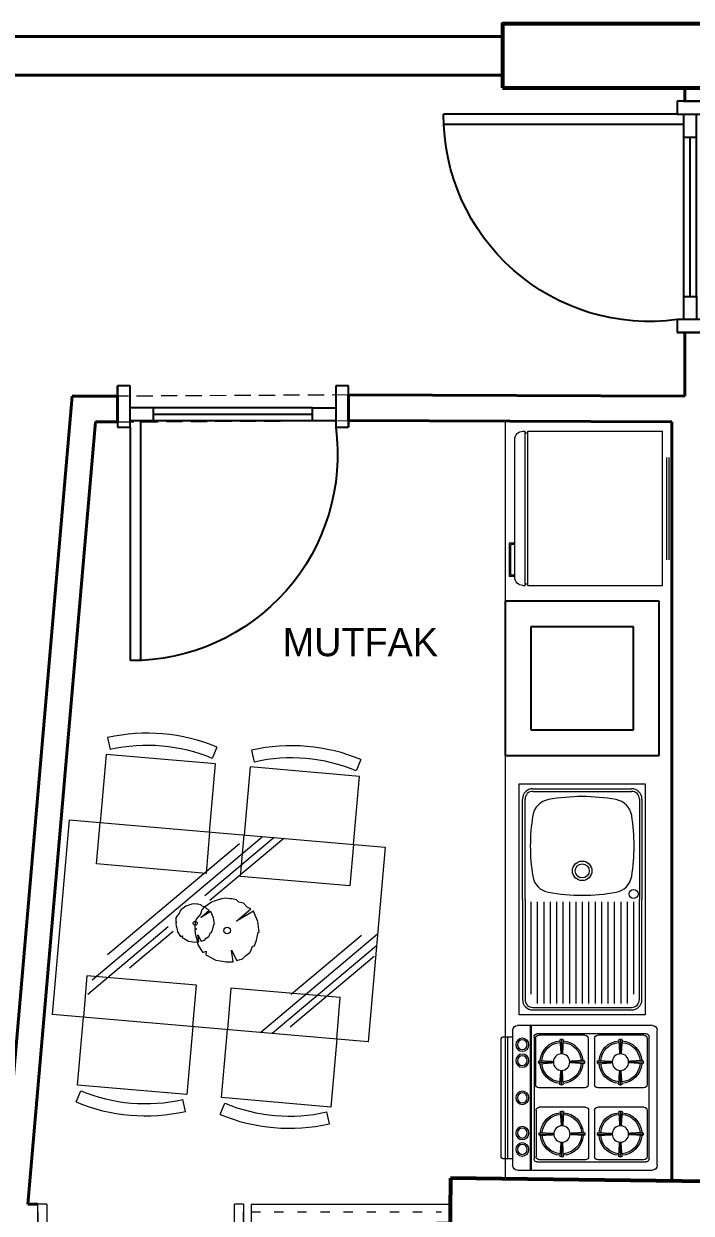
# Model space of a CAD drawing. Header units: millimetres. Extents: x 27 to 3754, y 31 to 1224.
# Drawn here: x 801.4 to 1061.2, y 270 to 733 of the extents above; entities that cross this region are included whole.
import ezdxf

# ---------------------------------------------------------------- set-up
doc = ezdxf.new("R2010")
doc.units = ezdxf.units.MM
doc.linetypes.add('ACAD_ISO03W100', pattern=[30, 12, -18])
doc.linetypes.add('DASHED2', pattern=[9.525, 6.35, -3.175])
doc.layers.add('14_ISLAK_MEKAN_TEFRİŞ', color=134, linetype='Continuous')
doc.layers.add('PENCERE', color=1, linetype='Continuous')
for name, color, linetype, lineweight in [('cam', 130, 'Continuous', 5), ('duvar_40', 255, 'Continuous', 40), ('INCE', 253, 'DASHED2', 18), ('KOLON50', 70, 'Continuous', 53), ('S_KAPI_25', 144, 'Continuous', 25), ('SIVA', 122, 'Continuous', 9), ('TEF', 253, 'Continuous', 13), ('yazı', 255, 'Continuous', 20)]:
    doc.layers.add(name, color=color, linetype=linetype, lineweight=lineweight)
doc.styles.get("Standard").update_dxf_attribs({"font": 'EtrFont'})

# ---------------------------------------------------------------- blocks, each defined once
blk = doc.blocks.new('bb7')
at = {"layer": '14_ISLAK_MEKAN_TEFRİŞ'}
for p, q in [((709.543838, -291.899922), (649.543838, -291.899922)), ((649.543838, -291.899922), (649.543838, -351.899922)), ((709.543838, -351.899922), (709.543838, -291.899922)), ((699.543838, -301.899922), (659.543838, -301.899922)), ((659.543838, -301.899922), (659.543838, -341.899922)), ((699.543838, -341.899922), (699.543838, -301.899922)), ((659.543838, -341.899922), (699.543838, -341.899922)), ((649.543838, -351.899922), (709.543838, -351.899922))]:
    blk.add_line(p, q, dxfattribs=at)
blk = doc.blocks.new('WT')
at = {"layer": 'TEF'}
for p, q in [((-2484.748638, 3794.514095), (-2444.904737, 3794.514095)), ((-2484.748638, 3793.586841), (-2444.904737, 3793.586841)), ((-2494.722317, 3739.425841), (-2494.722317, 3791.917784)), ((-2494.722317, 3791.917784), (-2434.722317, 3791.917784)), ((-2434.722317, 3739.425841), (-2434.722317, 3791.917784)), ((-2494.722317, 3739.425841), (-2434.722317, 3739.425841)), ((-2494.722317, 3738.425841), (-2434.722317, 3738.425841)), ((-2494.722317, 3737.57706), (-2494.722317, 3738.425841)), ((-2494.132904, 3738.425841), (-2494.132904, 3739.425841)), ((-2435.31173, 3738.425841), (-2435.31173, 3739.425841)), ((-2434.722317, 3737.57706), (-2434.722317, 3738.425841)), ((-2491.571097, 3734.425841), (-2437.873536, 3734.425841)), ((-2491.296968, 3734.425841), (-2491.296968, 3732.242768)), ((-2478.271446, 3732.242768), (-2491.296968, 3732.242768)), ((-2490.707555, 3734.425841), (-2490.707555, 3732.832181)), ((-2490.707555, 3732.832181), (-2478.860859, 3732.832181)), ((-2478.860859, 3734.425841), (-2478.860859, 3732.832181)), ((-2478.271446, 3734.425841), (-2478.271446, 3732.242768))]:
    blk.add_line(p, q, dxfattribs=at)
for centre, start, end in [((-2491.571097, 3737.57706), 180, 270), ((-2437.873536, 3737.57706), 270, 0)]:
    blk.add_arc(centre, 3.151219, start, end, dxfattribs=at)
blk = doc.blocks.new('TRGTH')
at = {"layer": 'TEF'}
for p, q in [((-2378.694072, 3806.600788), (-2326.214072, 3806.600788)), ((-2331.573936, 3750.280788), (-2331.573936, 3806.600788)), ((-2331.253936, 3750.280788), (-2331.253936, 3806.600788)), ((-2380.614072, 3752.200788), (-2380.614072, 3804.680788)), ((-2377.414072, 3754.760788), (-2377.414072, 3802.120788)), ((-2376.134072, 3803.400788), (-2333.894072, 3803.400788)), ((-2375.374834, 3802.819586), (-2357.454834, 3802.819586)), ((-2352.452422, 3802.819586), (-2334.532422, 3802.819586)), ((-2332.614072, 3802.120788), (-2332.614072, 3754.760788)), ((-2324.294072, 3804.680788), (-2324.294072, 3752.200788)), ((-2320.497954, 3802.169321), (-2324.294072, 3802.169321)), ((-2322.417954, 3754.712255), (-2322.417954, 3802.169321)), ((-2376.654834, 3801.539586), (-2376.654834, 3783.619586)), ((-2366.899471, 3801.090975), (-2366.579471, 3795.970975)), ((-2366.259471, 3801.090975), (-2366.259471, 3801.309186)), ((-2366.259471, 3801.090975), (-2366.259471, 3795.803861)), ((-2365.619471, 3801.090975), (-2365.939471, 3795.970975)), ((-2356.174834, 3801.539586), (-2356.174834, 3783.619586)), ((-2353.732422, 3801.539586), (-2353.732422, 3783.619586)), ((-2343.977059, 3801.090975), (-2343.657059, 3795.970975)), ((-2343.337059, 3801.090975), (-2343.337059, 3801.309186)), ((-2343.337059, 3801.090975), (-2343.337059, 3795.803861)), ((-2342.697059, 3801.090975), (-2343.017059, 3795.970975)), ((-2333.252422, 3801.539586), (-2333.252422, 3783.619586)), ((-2319.857954, 3755.352255), (-2319.857954, 3801.529321)), ((-2375.00126, 3792.349186), (-2375.219471, 3792.349186)), ((-2375.00126, 3792.989186), (-2369.88126, 3792.669186)), ((-2375.00126, 3792.349186), (-2369.714146, 3792.349186)), ((-2357.517681, 3792.349186), (-2362.804795, 3792.349186)), ((-2357.517681, 3792.989186), (-2362.637681, 3792.669186)), ((-2357.517681, 3792.349186), (-2357.299471, 3792.349186)), ((-2352.078848, 3792.349186), (-2352.297059, 3792.349186)), ((-2352.078848, 3792.989186), (-2346.958848, 3792.669186)), ((-2352.078848, 3792.349186), (-2346.791734, 3792.349186)), ((-2334.595269, 3792.349186), (-2339.882383, 3792.349186)), ((-2334.595269, 3792.989186), (-2339.715269, 3792.669186)), ((-2334.595269, 3792.349186), (-2334.377059, 3792.349186)), ((-2375.00126, 3791.709186), (-2369.88126, 3792.029186)), ((-2366.899471, 3783.607396), (-2366.579471, 3788.727396)), ((-2366.259471, 3783.607396), (-2366.259471, 3788.89451)), ((-2365.619471, 3783.607396), (-2365.939471, 3788.727396)), ((-2357.517681, 3791.709186), (-2362.637681, 3792.029186)), ((-2352.078848, 3791.709186), (-2346.958848, 3792.029186)), ((-2343.977059, 3783.607396), (-2343.657059, 3788.727396)), ((-2343.337059, 3783.607396), (-2343.337059, 3788.89451)), ((-2342.697059, 3783.607396), (-2343.017059, 3788.727396)), ((-2334.595269, 3791.709186), (-2339.715269, 3792.029186)), ((-2366.259471, 3783.607396), (-2366.259471, 3783.389186)), ((-2343.337059, 3783.607396), (-2343.337059, 3783.389186)), ((-2375.374834, 3782.339586), (-2357.454834, 3782.339586)), ((-2352.452422, 3782.339586), (-2334.532422, 3782.339586)), ((-2375.374834, 3774.831188), (-2357.454834, 3774.831188)), ((-2352.605197, 3774.831188), (-2334.685197, 3774.831188)), ((-2376.654834, 3773.551188), (-2376.654834, 3755.631188)), ((-2366.899471, 3773.102578), (-2366.579471, 3767.982578)), ((-2366.259471, 3773.102578), (-2366.259471, 3773.320788)), ((-2366.259471, 3773.102578), (-2366.259471, 3767.815464)), ((-2365.619471, 3773.102578), (-2365.939471, 3767.982578)), ((-2356.174834, 3773.551188), (-2356.174834, 3755.631188)), ((-2353.885197, 3773.551188), (-2353.885197, 3755.631188)), ((-2344.129834, 3773.102578), (-2343.809834, 3767.982578)), ((-2343.489834, 3773.102578), (-2343.489834, 3773.320788)), ((-2343.489834, 3773.102578), (-2343.489834, 3767.815464)), ((-2342.849834, 3773.102578), (-2343.169834, 3767.982578)), ((-2333.405197, 3773.551188), (-2333.405197, 3755.631188)), ((-2375.00126, 3765.000788), (-2369.88126, 3764.680788)), ((-2357.517681, 3765.000788), (-2362.637681, 3764.680788)), ((-2352.231624, 3765.000788), (-2347.111624, 3764.680788)), ((-2334.748044, 3765.000788), (-2339.868044, 3764.680788)), ((-2375.00126, 3764.360788), (-2375.219471, 3764.360788)), ((-2375.00126, 3764.360788), (-2369.714146, 3764.360788)), ((-2375.00126, 3763.720788), (-2369.88126, 3764.040788)), ((-2366.899471, 3755.618998), (-2366.579471, 3760.738998)), ((-2366.259471, 3755.618998), (-2366.259471, 3760.906113)), ((-2365.619471, 3755.618998), (-2365.939471, 3760.738998)), ((-2357.517681, 3764.360788), (-2362.804795, 3764.360788)), ((-2357.517681, 3763.720788), (-2362.637681, 3764.040788)), ((-2357.517681, 3764.360788), (-2357.299471, 3764.360788)), ((-2352.231624, 3764.360788), (-2352.449834, 3764.360788)), ((-2352.231624, 3764.360788), (-2346.94451, 3764.360788)), ((-2352.231624, 3763.720788), (-2347.111624, 3764.040788)), ((-2344.129834, 3755.618998), (-2343.809834, 3760.738998)), ((-2343.489834, 3755.618998), (-2343.489834, 3760.906113)), ((-2342.849834, 3755.618998), (-2343.169834, 3760.738998)), ((-2334.748044, 3764.360788), (-2340.035158, 3764.360788)), ((-2334.748044, 3763.720788), (-2339.868044, 3764.040788)), ((-2334.748044, 3764.360788), (-2334.529834, 3764.360788)), ((-2366.259471, 3755.618998), (-2366.259471, 3755.400788)), ((-2343.489834, 3755.618998), (-2343.489834, 3755.400788)), ((-2333.894072, 3753.480788), (-2376.134072, 3753.480788)), ((-2375.374834, 3754.351188), (-2357.454834, 3754.351188)), ((-2352.605197, 3754.351188), (-2334.685197, 3754.351188)), ((-2324.294072, 3754.712255), (-2320.497954, 3754.712255)), ((-2326.214072, 3750.280788), (-2378.694072, 3750.280788))]:
    blk.add_line(p, q, dxfattribs=at)
for centre, radius in [((-2328.085434, 3799.120894), 2.56), ((-2328.085434, 3799.120894), 1.92), ((-2366.259471, 3792.349186), 3.2), ((-2343.337059, 3792.349186), 3.2), ((-2328.085434, 3792.910868), 2.56), ((-2328.085434, 3792.910868), 1.92), ((-2328.085434, 3778.440788), 2.56), ((-2328.085434, 3778.440788), 1.92), ((-2366.259471, 3764.360788), 3.2), ((-2343.489834, 3764.360788), 3.2), ((-2328.085434, 3764.726851), 2.56), ((-2328.085434, 3764.726851), 1.92), ((-2328.085434, 3758.357575), 2.56), ((-2328.085434, 3758.357575), 1.92)]:
    blk.add_circle(centre, radius, dxfattribs=at)
for centre, radius, start, end in [((-2378.694072, 3804.680788), 1.92, 90, 180), ((-2326.214072, 3804.680788), 1.92, 0, 90), ((-2376.134072, 3802.120788), 1.28, 90, 180), ((-2375.374834, 3801.539586), 1.28, 90, 180), ((-2357.454834, 3801.539586), 1.28, 0, 90), ((-2352.452422, 3801.539586), 1.28, 90, 180), ((-2334.532422, 3801.539586), 1.28, 0, 90), ((-2333.894072, 3802.120788), 1.28, 0, 90), ((-2320.497954, 3801.529321), 0.64, 0, 90), ((-2366.259471, 3792.349186), 8.32, 94.219932, 175.780068), ((-2366.259471, 3792.349186), 7.68, 94.273568, 175.726432), ((-2366.259471, 3800.261536), 1.04765, 52.346037, 127.653963), ((-2366.259471, 3792.349186), 7.68, 4.273568, 85.726432), ((-2366.259471, 3792.349186), 8.32, 4.219932, 85.780068), ((-2343.337059, 3792.349186), 8.32, 94.219932, 175.780068), ((-2343.337059, 3792.349186), 7.68, 94.273568, 175.726432), ((-2343.337059, 3800.261536), 1.04765, 52.346037, 127.653963), ((-2343.337059, 3792.349186), 7.68, 4.273568, 85.726432), ((-2343.337059, 3792.349186), 8.32, 4.219932, 85.780068), ((-2374.171821, 3792.349186), 1.04765, 142.346037, 217.653963), ((-2370.104081, 3792.349186), 0.389934, 304.849993, 55.150007), ((-2366.259471, 3796.193796), 0.389934, 214.849993, 325.150007), ((-2362.414861, 3792.349186), 0.389934, 124.849993, 235.150007), ((-2358.34712, 3792.349186), 1.04765, 322.346037, 37.653963), ((-2351.249409, 3792.349186), 1.04765, 142.346037, 217.653963), ((-2347.181669, 3792.349186), 0.389934, 304.849993, 55.150007), ((-2343.337059, 3796.193796), 0.389934, 214.849993, 325.150007), ((-2339.492449, 3792.349186), 0.389934, 124.849993, 235.150007), ((-2335.424708, 3792.349186), 1.04765, 322.346037, 37.653963), ((-2366.259471, 3792.349186), 8.32, 184.219932, 265.780068), ((-2366.259471, 3792.349186), 7.68, 184.273568, 265.726432), ((-2366.259471, 3788.504576), 0.389934, 34.849993, 145.150007), ((-2366.259471, 3792.349186), 7.68, 274.273568, 355.726432), ((-2366.259471, 3792.349186), 8.32, 274.219932, 355.780068), ((-2343.337059, 3792.349186), 8.32, 184.219932, 265.780068), ((-2343.337059, 3792.349186), 7.68, 184.273568, 265.726432), ((-2343.337059, 3788.504576), 0.389934, 34.849993, 145.150007), ((-2343.337059, 3792.349186), 7.68, 274.273568, 355.726432), ((-2343.337059, 3792.349186), 8.32, 274.219932, 355.780068), ((-2375.374834, 3783.619586), 1.28, 180, 270), ((-2366.259471, 3784.436836), 1.04765, 232.346037, 307.653963), ((-2357.454834, 3783.619586), 1.28, 270, 0), ((-2352.452422, 3783.619586), 1.28, 180, 270), ((-2343.337059, 3784.436836), 1.04765, 232.346037, 307.653963), ((-2334.532422, 3783.619586), 1.28, 270, 0), ((-2375.374834, 3773.551188), 1.28, 90, 180), ((-2357.454834, 3773.551188), 1.28, 0, 90), ((-2352.605197, 3773.551188), 1.28, 90, 180), ((-2334.685197, 3773.551188), 1.28, 0, 90), ((-2366.259471, 3764.360788), 8.32, 94.219932, 175.780068), ((-2366.259471, 3764.360788), 7.68, 94.273568, 175.726432), ((-2366.259471, 3772.273138), 1.04765, 52.346037, 127.653963), ((-2366.259471, 3764.360788), 7.68, 4.273568, 85.726432), ((-2366.259471, 3764.360788), 8.32, 4.219932, 85.780068), ((-2343.489834, 3764.360788), 8.32, 94.219932, 175.780068), ((-2343.489834, 3764.360788), 7.68, 94.273568, 175.726432), ((-2343.489834, 3772.273138), 1.04765, 52.346037, 127.653963), ((-2343.489834, 3764.360788), 7.68, 4.273568, 85.726432), ((-2343.489834, 3764.360788), 8.32, 4.219932, 85.780068), ((-2374.171821, 3764.360788), 1.04765, 142.346037, 217.653963), ((-2370.104081, 3764.360788), 0.389934, 304.849993, 55.150007), ((-2366.259471, 3768.205398), 0.389934, 214.849993, 325.150007), ((-2362.414861, 3764.360788), 0.389934, 124.849993, 235.150007), ((-2358.34712, 3764.360788), 1.04765, 322.346037, 37.653963), ((-2351.402184, 3764.360788), 1.04765, 142.346037, 217.653963), ((-2347.334444, 3764.360788), 0.389934, 304.849993, 55.150007), ((-2343.489834, 3768.205398), 0.389934, 214.849993, 325.150007), ((-2339.645224, 3764.360788), 0.389934, 124.849993, 235.150007), ((-2335.577484, 3764.360788), 1.04765, 322.346037, 37.653963), ((-2366.259471, 3764.360788), 8.32, 184.219932, 265.780068), ((-2366.259471, 3764.360788), 7.68, 184.273568, 265.726432), ((-2366.259471, 3760.516178), 0.389934, 34.849993, 145.150007), ((-2366.259471, 3764.360788), 7.68, 274.273568, 355.726432), ((-2366.259471, 3764.360788), 8.32, 274.219932, 355.780068), ((-2343.489834, 3764.360788), 8.32, 184.219932, 265.780068), ((-2343.489834, 3764.360788), 7.68, 184.273568, 265.726432), ((-2343.489834, 3760.516178), 0.389934, 34.849993, 145.150007), ((-2343.489834, 3764.360788), 7.68, 274.273568, 355.726432), ((-2343.489834, 3764.360788), 8.32, 274.219932, 355.780068), ((-2375.374834, 3755.631188), 1.28, 180, 270), ((-2366.259471, 3756.448438), 1.04765, 232.346037, 307.653963), ((-2357.454834, 3755.631188), 1.28, 270, 0), ((-2352.605197, 3755.631188), 1.28, 180, 270), ((-2343.489834, 3756.448438), 1.04765, 232.346037, 307.653963), ((-2334.685197, 3755.631188), 1.28, 270, 0), ((-2320.497954, 3755.352255), 0.64, 270, 0), ((-2378.694072, 3752.200788), 1.92, 180, 270), ((-2376.134072, 3754.760788), 1.28, 180, 270), ((-2333.894072, 3754.760788), 1.28, 270, 0), ((-2326.214072, 3752.200788), 1.92, 270, 0)]:
    blk.add_arc(centre, radius, start, end, dxfattribs=at)
blk = doc.blocks.new('ERDTFYGUHI')
at = {"layer": 'TEF'}
for p, q in [((-2297.885822, 3751.533233), (-2297.885822, 3800.533233)), ((-2297.885822, 3800.533233), (-2207.885822, 3800.533233)), ((-2252.885822, 3799.283233), (-2291.935822, 3799.283233)), ((-2252.885822, 3798.283233), (-2291.935822, 3798.283233)), ((-2252.885822, 3799.283233), (-2213.835822, 3799.283233)), ((-2252.885822, 3798.283233), (-2213.835822, 3798.283233)), ((-2207.885822, 3800.533233), (-2207.885822, 3751.533233)), ((-2295.935822, 3795.283233), (-2295.935822, 3756.783233)), ((-2294.935822, 3795.283233), (-2294.935822, 3756.783233)), ((-2253.785822, 3793.533233), (-2293.385822, 3793.533233)), ((-2253.785822, 3796.033233), (-2289.816396, 3796.033233)), ((-2210.835822, 3795.283233), (-2210.835822, 3756.783233)), ((-2209.835822, 3795.283233), (-2209.835822, 3756.783233)), ((-2253.785822, 3791.033233), (-2293.385822, 3791.033233)), ((-2253.785822, 3788.533233), (-2293.385822, 3788.533233)), ((-2253.785822, 3786.033233), (-2293.385822, 3786.033233)), ((-2253.785822, 3783.533233), (-2293.385822, 3783.533233)), ((-2253.785822, 3781.033233), (-2293.385822, 3781.033233)), ((-2253.785822, 3778.533233), (-2293.385822, 3778.533233)), ((-2253.785822, 3776.033233), (-2293.385822, 3776.033233)), ((-2253.785822, 3773.533233), (-2293.385822, 3773.533233)), ((-2253.785822, 3771.033233), (-2293.385822, 3771.033233)), ((-2253.785822, 3768.533233), (-2293.385822, 3768.533233)), ((-2253.785822, 3766.033233), (-2293.385822, 3766.033233)), ((-2253.785822, 3763.533233), (-2293.385822, 3763.533233)), ((-2253.785822, 3761.033233), (-2293.385822, 3761.033233)), ((-2253.785822, 3758.533233), (-2293.385822, 3758.533233)), ((-2253.785822, 3756.033233), (-2289.816396, 3756.033233)), ((-2207.885822, 3751.533233), (-2297.885822, 3751.533233)), ((-2291.935822, 3753.783233), (-2252.885822, 3753.783233)), ((-2291.935822, 3752.783233), (-2252.885822, 3752.783233)), ((-2213.835822, 3753.783233), (-2252.885822, 3753.783233)), ((-2213.835822, 3752.783233), (-2252.885822, 3752.783233))]:
    blk.add_line(p, q, dxfattribs=at)
for centre, radius in [((-2241.785822, 3776.033233), 3.8), ((-2241.785822, 3776.033233), 2.75), ((-2250.785822, 3756.033233), 1.75)]:
    blk.add_circle(centre, radius, dxfattribs=at)
for centre, radius, start, end in [((-2291.935822, 3795.283233), 4, 90, 180), ((-2291.935822, 3795.283233), 3, 90, 180), ((-2213.835822, 3795.283233), 4, 0, 90), ((-2213.835822, 3795.283233), 3, 0, 90), ((-2242.736732, 3787.887626), 7.5, 99.078716, 169.885222), ((-2232.085822, 3721.233233), 75, 80.921284, 99.078716), ((-2221.434913, 3787.887626), 7.5, 10.114778, 80.921284), ((-2176.285822, 3776.033233), 75, 169.885222, 190.114778), ((-2287.885822, 3776.033233), 75, 349.885222, 10.114778), ((-2242.736732, 3764.17884), 7.5, 190.114778, 260.921284), ((-2221.434913, 3764.17884), 7.5, 279.078716, 349.885222), ((-2291.935822, 3756.783233), 4, 180, 270), ((-2291.935822, 3756.783233), 3, 180, 270), ((-2232.085822, 3830.833233), 75, 260.921284, 279.078716), ((-2213.835822, 3756.783233), 4, 270, 0), ((-2213.835822, 3756.783233), 3, 270, 0)]:
    blk.add_arc(centre, radius, start, end, dxfattribs=at)
blk = doc.blocks.new('ju')
at = {"layer": 'TEF'}
for p, q in [((16932.857592, 9222.60547), (16934.297454, 9218.07896)), ((16975.607592, 9222.60547), (16974.167729, 9218.07896)), ((16989.116954, 9222.60547), (16990.556816, 9218.07896)), ((17031.866954, 9222.60547), (17030.427091, 9218.07896)), ((16975.607592, 9216.020051), (16932.857592, 9216.020051)), ((16932.857592, 9216.020051), (16932.857592, 9189.428718)), ((16975.607592, 9189.428718), (16975.607592, 9216.020051)), ((16989.116954, 9216.020051), (16989.116954, 9189.428718)), ((17031.866954, 9216.020051), (16989.116954, 9216.020051)), ((17031.866954, 9189.428718), (17031.866954, 9216.020051)), ((16920.698111, 9189.428718), (17044.198111, 9189.428718)), ((16920.698111, 9189.428718), (16920.698111, 9113.428718)), ((16996.181623, 9189.182053), (16935.012454, 9128.012884)), ((17000.889486, 9189.428718), (16975.930685, 9164.469917)), ((17004.607153, 9189.428718), (16978.003797, 9162.825362)), ((17044.198111, 9189.428718), (17044.198111, 9113.428718)), ((16987.623128, 9185.828287), (16940.181668, 9138.386827)), ((16982.440353, 9163.926251), (16980.083035, 9162.873826)), ((16984.061009, 9164.355016), (16982.440353, 9163.926251)), ((16985.712465, 9164.255645), (16984.061009, 9164.355016)), ((16986.418327, 9164.218591), (16985.712465, 9164.255645)), ((16988.284537, 9164.062676), (16986.418327, 9164.218591)), ((16989.283123, 9163.185656), (16988.284537, 9164.062676)), ((16968.859361, 9159.85675), (16967.739635, 9158.874488)), ((16969.684422, 9160.207559), (16968.859361, 9159.85675)), ((16971.098813, 9160.839013), (16969.684422, 9160.207559)), ((16972.071206, 9161.096273), (16971.098813, 9160.839013)), ((16973.06208, 9161.03665), (16972.071206, 9161.096273)), ((16973.485597, 9161.014417), (16973.06208, 9161.03665)), ((16974.605323, 9160.920869), (16973.485597, 9161.014417)), ((16975.204474, 9160.394656), (16974.605323, 9160.920869)), ((16975.221067, 9159.034425), (16974.860922, 9157.260895)), ((16975.057142, 9155.951086), (16978.111833, 9159.061585)), ((16976.3242, 9160.301107), (16975.204474, 9160.394656)), ((16975.843137, 9159.911446), (16975.221067, 9159.034425)), ((16976.841723, 9160.652041), (16975.843137, 9159.911446)), ((16977.286772, 9159.412393), (16976.3242, 9160.301107)), ((16978.707933, 9162.289146), (16976.841723, 9160.652041)), ((16978.111833, 9159.061585), (16977.286772, 9159.412393)), ((16980.083035, 9162.873826), (16978.707933, 9162.289146)), ((16989.037569, 9155.779705), (16994.12872, 9160.96387)), ((16995.241898, 9160.223275), (16989.037569, 9155.779705)), ((16991.149332, 9163.029741), (16989.283123, 9163.185656)), ((16992.753618, 9161.548551), (16991.149332, 9163.029741)), ((16994.12872, 9160.96387), (16992.753618, 9161.548551)), ((16997.353662, 9156.364385), (16995.241898, 9160.223275)), ((16965.726093, 9155.682133), (16965.431428, 9154.968823)), ((16965.431428, 9154.968823), (16965.500183, 9153.378493)), ((16966.551154, 9156.8398), (16965.726093, 9155.682133)), ((16966.767241, 9157.903918), (16966.551154, 9156.8398)), ((16967.140483, 9158.430131), (16966.767241, 9157.903918)), ((16967.739635, 9158.874488), (16967.140483, 9158.430131)), ((16973.48582, 9155.33145), (16972.994712, 9154.1426)), ((16974.860922, 9157.260895), (16973.48582, 9155.33145)), ((16978.77974, 9158.617228), (16975.057142, 9155.951086)), ((16980.046798, 9156.301894), (16978.77974, 9158.617228)), ((16980.577194, 9153.82285), (16980.046798, 9156.301894)), ((16998.237656, 9152.232645), (16997.353662, 9156.364385)), ((17044.198111, 9155.410165), (17002.216664, 9113.428718)), ((17038.030171, 9154.446953), (17012.716651, 9129.133433)), ((16962.709977, 9151.249209), (16933.799626, 9122.338858)), ((16965.500183, 9153.378493), (16965.952002, 9153.378493)), ((16965.952002, 9153.378493), (16965.500183, 9153.015991)), ((16965.500183, 9153.015991), (16965.80467, 9151.858324)), ((16965.80467, 9151.858324), (16966.099335, 9151.156708)), ((16966.099335, 9151.156708), (16966.551154, 9149.648232)), ((16972.994712, 9154.1426), (16973.109304, 9151.49205)), ((16973.109304, 9151.49205), (16973.862336, 9151.49205)), ((16973.862336, 9151.49205), (16973.109304, 9150.88788)), ((16973.109304, 9150.88788), (16973.616782, 9148.958435)), ((16979.084227, 9149.461135), (16979.300314, 9150.443398)), ((16979.300314, 9150.443398), (16979.752133, 9150.536946)), ((16979.752133, 9150.536946), (16980.125375, 9151.951873)), ((16980.125375, 9151.951873), (16980.351285, 9153.729301)), ((16980.351285, 9153.729301), (16980.577194, 9153.82285)), ((16997.484624, 9149.11435), (16997.86114, 9152.07673)), ((16997.86114, 9152.07673), (16998.237656, 9152.232645)), ((17044.198111, 9150.948967), (17006.677862, 9113.428718)), ((16964.783089, 9149.604654), (16949.136675, 9133.95824)), ((16966.551154, 9149.648232), (16967.818212, 9147.95266)), ((16967.818212, 9147.95266), (16968.633451, 9148.315161)), ((16968.633451, 9148.315161), (16968.564696, 9147.508303)), ((16968.564696, 9147.508303), (16969.085271, 9147.332898)), ((16969.085271, 9147.332898), (16969.684422, 9147.063946)), ((16969.684422, 9147.063946), (16971.020235, 9146.444184)), ((16971.020235, 9146.444184), (16972.071206, 9146.362329)), ((16972.071206, 9146.362329), (16973.485597, 9146.26878)), ((16973.485597, 9146.26878), (16975.057142, 9146.444184)), ((16973.616782, 9148.958435), (16974.10789, 9147.789074)), ((16974.10789, 9147.789074), (16974.860922, 9145.274949)), ((16975.057142, 9146.444184), (16974.457991, 9149.110327)), ((16974.457991, 9149.110327), (16975.950958, 9146.806686)), ((16974.860922, 9145.274949), (16976.972685, 9142.448994)), ((16975.950958, 9146.806686), (16977.218017, 9147.332898)), ((16977.218017, 9147.332898), (16977.885923, 9148.128064)), ((16977.885923, 9148.128064), (16978.77974, 9148.934922)), ((16978.77974, 9148.934922), (16979.084227, 9149.461135)), ((16995.749376, 9144.96312), (16996.109522, 9146.600224)), ((16996.109522, 9146.600224), (16996.862554, 9146.756139)), ((16996.862554, 9146.756139), (16997.484624, 9149.11435)), ((17043.6052, 9146.638389), (17013.452317, 9116.485506)), ((16976.972685, 9142.448994), (16978.331417, 9143.053164)), ((16978.331417, 9143.053164), (16978.216825, 9141.708399)), ((16978.216825, 9141.708399), (16979.084449, 9141.416059)), ((16979.084449, 9141.416059), (16980.083035, 9140.967804)), ((16980.083035, 9140.967804), (16982.309391, 9139.934869)), ((16989.037569, 9139.934869), (16988.038983, 9144.378439)), ((16988.038983, 9144.378439), (16990.527262, 9140.539039)), ((16990.527262, 9140.539039), (16992.639026, 9141.416059)), ((16992.639026, 9141.416059), (16993.752204, 9142.741334)), ((16993.752204, 9142.741334), (16995.241898, 9144.086099)), ((16995.241898, 9144.086099), (16995.749376, 9144.96312)), ((16982.309391, 9139.934869), (16984.061009, 9139.798444)), ((16984.061009, 9139.798444), (16986.418327, 9139.642529)), ((16986.418327, 9139.642529), (16989.037569, 9139.934869)), ((17044.198111, 9113.428718), (16920.698111, 9113.428718)), ((16932.857592, 9086.837385), (16932.857592, 9113.428718)), ((16975.607592, 9113.428718), (16975.607592, 9086.837385)), ((16989.116954, 9086.837385), (16989.116954, 9113.428718)), ((17031.866954, 9113.428718), (17031.866954, 9086.837385)), ((16975.607592, 9086.837385), (16932.857592, 9086.837385)), ((17031.866954, 9086.837385), (16989.116954, 9086.837385)), ((16932.857592, 9080.251966), (16934.297454, 9084.778476)), ((16975.607592, 9080.251966), (16974.167729, 9084.778476)), ((16989.116954, 9080.251966), (16990.556816, 9084.778476)), ((17031.866954, 9080.251966), (17030.427091, 9084.778476))]:
    blk.add_line(p, q, dxfattribs=at)
at = {"layer": 'TEF', "flags": 128}
for points in [[(16975.607592, 9189.428718), (16975.607592, 9173.270051), (16932.857592, 9173.270051), (16932.857592, 9189.428718)], [(17031.866954, 9189.428718), (17031.866954, 9173.270051), (16989.116954, 9173.270051), (16989.116954, 9189.428718)], [(16975.607592, 9113.428718), (16975.607592, 9129.587385), (16932.857592, 9129.587385), (16932.857592, 9113.428718)], [(17031.866954, 9113.428718), (17031.866954, 9129.587385), (16989.116954, 9129.587385), (16989.116954, 9113.428718)]]:
    blk.add_lwpolyline(points, dxfattribs=at)
at = {"layer": 'TEF'}
blk.add_circle((16985.712465, 9151.841045), 1.254, dxfattribs=at)
for centre, radius, start, end in [((16954.232592, 9155.408672), 70.51454, 72.354366, 107.645634), ((17010.491954, 9155.408672), 70.51454, 72.354366, 107.645634), ((16954.232592, 9155.408672), 65.76454, 72.354366, 107.645634), ((17010.491954, 9155.408672), 65.76454, 72.354366, 107.645634), ((16954.232592, 9147.448764), 65.76454, 252.354366, 287.645634), ((17010.491954, 9147.448764), 65.76454, 252.354366, 287.645634), ((16954.232592, 9147.448764), 70.51454, 252.354366, 287.645634), ((17010.491954, 9147.448764), 70.51454, 252.354366, 287.645634)]:
    blk.add_arc(centre, radius, start, end, dxfattribs=at)
blk.add_ellipse((16973.06208, 9153.58789), major_axis=(-0.532027, 0.532027), ratio=1, dxfattribs=at)
blk = doc.blocks.new('yjy')
at = {"layer": 'cam'}
for p, q in [((48893.947002, 15525.271068), (48959.055476, 15525.271068)), ((48893.947002, 15524.271068), (48959.055476, 15524.271068))]:
    blk.add_line(p, q, dxfattribs=at)
at = {"layer": 'PENCERE', "color": 134, "linetype": 'Continuous', "lineweight": 18}
for p, q in [((48806.447002, 15517.188791), (48806.447002, 15537.188791)), ((48809.919581, 15537.188791), (48806.447002, 15537.188791)), ((48806.447002, 15517.188791), (48806.447002, 15537.188791)), ((48809.919581, 15537.188791), (48806.447002, 15537.188791)), ((48809.919581, 15537.188791), (48809.919581, 15517.188791)), ((48809.919581, 15537.188791), (48809.919581, 15517.188791)), ((48886.447002, 15537.188791), (48882.974424, 15537.188791)), ((48882.974424, 15517.188791), (48882.974424, 15537.188791)), ((48886.447002, 15537.188791), (48882.974424, 15537.188791)), ((48882.974424, 15517.188791), (48882.974424, 15537.188791)), ((48886.447002, 15537.188791), (48886.447002, 15517.188791)), ((48889.447002, 15537.188791), (48889.447002, 15530.021068)), ((48806.446961, 15534.188791), (48806.446961, 15520.188791)), ((48806.447002, 15534.188791), (48806.447002, 15520.188791)), ((48806.447002, 15534.188791), (48806.447002, 15520.188791)), ((48806.447002, 15520.188791), (48806.447002, 15534.188791)), ((48806.447002, 15534.188791), (48806.447002, 15520.188791)), ((48806.447002, 15520.188791), (48806.447002, 15534.188791)), ((48806.447044, 15534.188791), (48806.447044, 15520.188791)), ((48806.447044, 15534.188791), (48806.447044, 15520.188791)), ((48806.447044, 15534.188791), (48806.447044, 15520.188791)), ((48806.447044, 15520.188791), (48806.447044, 15534.188791)), ((48806.447044, 15520.188791), (48806.447044, 15534.188791)), ((48806.447044, 15534.188791), (48806.447044, 15520.188791)), ((48806.447044, 15534.188791), (48806.447044, 15520.188791)), ((48806.447044, 15520.188791), (48806.447044, 15534.188791)), ((48886.447002, 15520.188791), (48886.447002, 15534.188791)), ((48886.447002, 15534.188791), (48886.447002, 15520.188791)), ((48882.974424, 15527.188791), (48809.919581, 15527.188791)), ((48891.447002, 15529.989592), (48961.555476, 15529.989592)), ((48893.947002, 15527.521068), (48959.055476, 15527.521068)), ((48966.555132, 15525.021068), (48966.555132, 15530.021068)), ((48889.447002, 15523.52943), (48889.447002, 15515.188791)), ((48959.055476, 15523.021068), (48893.947002, 15523.021068)), ((48806.447002, 15517.188791), (48809.919581, 15517.188791)), ((48809.919581, 15517.188791), (48806.447002, 15517.188791)), ((48882.974424, 15517.188791), (48886.447002, 15517.188791)), ((48886.447002, 15517.188791), (48882.974424, 15517.188791)), ((48886.447002, 15520.188791), (48886.447002, 15521.188791))]:
    blk.add_line(p, q, dxfattribs=at)
at = {"layer": 'PENCERE', "color": 134, "linetype": 'ACAD_ISO03W100', "lineweight": 18, "ltscale": 0.3}
for p, q in [((48889.447002, 15534.188791), (48963.552422, 15534.188791)), ((48889.447002, 15520.188791), (48963.552422, 15520.188791))]:
    blk.add_line(p, q, dxfattribs=at)
at = {"layer": 'PENCERE', "color": 134, "linetype": 'Continuous', "lineweight": 18, "flags": 128}
for points in [[(48889.447002, 15537.188791), (48966.552422, 15537.188791), (48966.552422, 15515.188791), (48889.447002, 15515.188791)], [(48886.447002, 15530.021068), (48891.447002, 15530.021068), (48891.447002, 15525.021068), (48886.447002, 15525.021068)], [(48891.447002, 15527.521068), (48893.947002, 15527.521068)], [(48893.947002, 15527.521068), (48893.947002, 15523.021068)], [(48959.055476, 15527.521068), (48959.055476, 15523.021068)], [(48961.555476, 15527.521068), (48959.055476, 15527.521068)], [(48966.555476, 15530.021068), (48961.555476, 15530.021068), (48961.555476, 15525.021068), (48966.555476, 15525.021068)], [(48961.555476, 15525.021068), (48961.555476, 15530.021068)], [(48966.549712, 15530.021068), (48966.552422, 15530.021068), (48966.552422, 15525.021068), (48966.549712, 15525.021068)], [(48966.552422, 15525.021068), (48966.552422, 15530.021068)], [(48891.447002, 15525.021068), (48886.447002, 15525.021068)], [(48888.947002, 15525.021068), (48889.617407, 15523.021068)], [(48889.617407, 15523.021068), (48893.947002, 15523.021068)], [(48963.385072, 15523.021068), (48959.055476, 15523.021068)], [(48961.555476, 15525.021068), (48966.555476, 15525.021068)], [(48964.055476, 15525.021068), (48963.385072, 15523.021068)], [(48966.552422, 15525.021068), (48966.549712, 15525.021068)], [(48966.552422, 15525.021068), (48966.555132, 15525.021068)], [(48809.91962, 15441.188791), (48809.919581, 15517.188791), (48813.919581, 15517.188791), (48813.91962, 15441.188791), (48813.91962, 15449.261227), (48809.91962, 15449.261227), (48811.91962, 15449.261227), (48811.919622, 15510.472548), (48813.919622, 15510.472548), (48809.919622, 15510.472548)]]:
    blk.add_lwpolyline(points, dxfattribs=at)
at = {"layer": 'PENCERE', "color": 134, "linetype": 'Continuous', "lineweight": 18}
blk.add_arc((48809.541026, 15514.664584), 73.476768, 270.295221, 1.968716, dxfattribs=at)
blk = doc.blocks.new('ıo')
at = {"layer": 'S_KAPI_25'}
for p, q in [((-14691.31085, 177.022359), (-14675.31085, 177.022359)), ((-14687.81085, 177.022359), (-14691.31085, 177.022359)), ((-14691.31085, 172.022359), (-14691.31085, 177.022359)), ((-14677.81085, 177.022359), (-14687.81085, 177.022359)), ((-14677.81085, 177.022359), (-14675.31085, 177.022359)), ((-14675.31085, 177.022359), (-14675.31085, 172.022359)), ((-14675.31085, 172.022359), (-14691.31085, 172.022359)), ((-14682.81085, 163.022359), (-14682.81085, 172.022359)), ((-14677.81085, 172.022359), (-14677.81085, 163.022359)), ((-14675.31085, 172.022359), (-14584.410389, 172.022359)), ((-14677.81085, 168.022359), (-14584.212815, 168.022359)), ((-14682.81085, 101.022359), (-14682.81085, 163.022359)), ((-14677.81085, 163.022359), (-14682.81085, 163.022359)), ((-14680.31085, 163.022359), (-14680.31085, 101.022359)), ((-14677.81085, 163.022359), (-14677.81085, 101.022359)), ((-14682.81085, 101.022359), (-14682.81085, 92.022359)), ((-14677.81085, 101.022359), (-14682.81085, 101.022359)), ((-14677.81085, 101.022359), (-14677.81085, 92.022359)), ((-14691.31085, 92.022359), (-14675.31085, 92.022359)), ((-14691.31085, 87.022359), (-14691.31085, 92.022359)), ((-14675.31085, 92.022359), (-14675.31085, 87.022359)), ((-14675.31085, 87.022359), (-14691.31085, 87.022359)), ((-14687.81085, 87.022359), (-14691.31085, 87.022359)), ((-14687.81085, 87.022359), (-14677.81085, 87.022359)), ((-14677.81085, 87.022359), (-14675.31085, 87.022359))]:
    blk.add_line(p, q, dxfattribs=at)
blk.add_arc((-14664.59261, 171.486784), 80.18401, 262.318249, 0.3827, dxfattribs=at)

msp = doc.modelspace()

# ---------------------------------------------------------------- linework, layer by layer
at = {"layer": 'duvar_40'}
for p, q in [((987.73, 728), (553.73, 728)), ((987.73, 713), (553.73, 713)), ((1058.73, 702.81), (1058.73, 708)), ((1058.73, 588), (1058.73, 612.81)), ((1058.73, 588), (927.83, 588.5)), ((927.83, 578.5), (927.83, 588.5)), ((791.61, 258.05), (820.16, 588)), ((837.83, 588), (820.16, 588)), ((837.83, 578), (837.83, 588)), ((802.98, 273.48), (829.33, 578)), ((837.83, 578), (829.33, 578)), ((1053.73, 578), (927.83, 578.5)), ((1053.73, 578), (1053.73, 282.42)), ((806.89, 273.48), (802.98, 273.48))]:
    msp.add_line(p, q, dxfattribs=at)
at = {"layer": 'INCE'}
for p, q in [((927.83, 588.5), (837.83, 588)), ((837.83, 578), (927.83, 578.5))]:
    msp.add_line(p, q, dxfattribs=at)
at = {"layer": 'KOLON50'}
for p, q in [((967.54, 283.58), (967.14, 253.48)), ((1067.53, 282.24), (967.54, 283.58))]:
    msp.add_line(p, q, dxfattribs=at)
at = {"layer": 'KOLON50', "flags": 128}
msp.add_lwpolyline([(987.73, 708), (1067.73, 708), (1067.73, 733), (987.73, 733), (987.73, 708)], dxfattribs=at)
at = {"layer": 'TEF'}
msp.add_line((988.73, 578), (988.73, 283.3), dxfattribs=at)

# ---------------------------------------------------------------- block references
at = {"rotation": 90}
msp.add_blockref('bb7', (696.83, -201.35), dxfattribs=at)
at = {"layer": 'S_KAPI_25', "xscale": -1}
msp.add_blockref('ıo', (-13619.58, 525.79), dxfattribs=at)
at = {"layer": 'S_KAPI_25', "xscale": -1, "rotation": 90}
msp.add_blockref('ıo', (1014.85, -14099.32), dxfattribs=at)
at = {"layer": 'SIVA'}
msp.add_blockref('yjy', (-47999.56, -15263.71), dxfattribs=at)
at = {"layer": 'TEF', "xscale": -1, "rotation": 270}
msp.add_blockref('WT', (-2741.87, 3009.08), dxfattribs=at)
at = {"layer": 'TEF', "color": 1, "rotation": 355.05428}
msp.add_blockref('ju', (-16830.92, -7273.37), dxfattribs=at)
at = {"layer": 'TEF', "rotation": 90}
msp.add_blockref('ERDTFYGUHI', (4794.82, 2645.02), dxfattribs=at)
at = {"layer": 'TEF', "xscale": -1}
msp.add_blockref('TRGTH', (-1332.59, -3463.58), dxfattribs=at)

# ---------------------------------------------------------------- texts
at = {"layer": 'yazı', "color": 40}
msp.add_text('MUTFAK', height=11, rotation=360, dxfattribs=at).set_placement((902.18, 486.79, 0.01))

doc.saveas('drawing.dxf')
